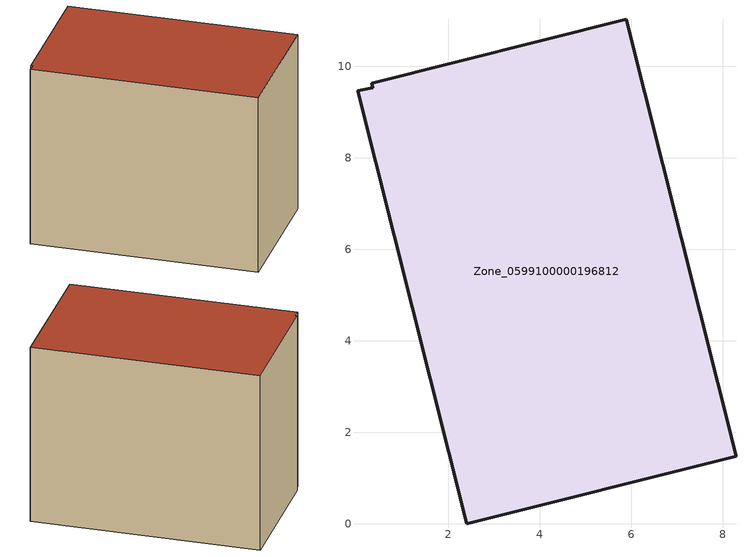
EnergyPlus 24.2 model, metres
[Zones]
Zone_0599100000196812
 floor ground (C_G): 8.29,1.48 2.41,0 0.02,9.46 0.36,9.53 0.34,9.62 5.89,11.03 z0
 wall outside (C_F): 8.29,1.48 5.89,11.03 0.34,9.62 0.36,9.53 0.02,9.46 2.41,0 8.29,1.48 z0:8.04
 roof outside (C_R): 2.41,0 8.29,1.48 5.89,11.03 0.34,9.62 0.36,9.53 0.02,9.46 z8.04
[BUILDING]
Pand.0599100000196812: North Axis=0; Terrain=City; Loads Convergence Tolerance Value=0.04; Temperature Convergence Tolerance Value=0.4; Solar Distribution=FullExterior; Maximum Number of Warmup Days=25; Minimum Number of Warmup Days=1
[Site:Location]
Rotterdam.The.Hague.AP_ZH_NLD Design_Conditions: Latitude=51.96; Longitude=4.45; Time Zone=1; Elevation=-4.5
[SITE:GROUNDTEMPERATURE:BUILDINGSURFACE]
18, 18, 18, 18, 18, 18, 18, 18, 18, 18, 18, 18
[MATERIAL] Thermal Absorptance=0.9; Solar Absorptance=0.7; Visible Absorptance=0.7
Name | Roughness | Thickness | Conductivity | Density | Specific Heat
G.TI.1965-1974 | MediumSmooth | 0.15 | 0.882353 | 540 | 1210
F.TI.1965-1974 | Rough | 0.3 | 0.697674 | 1920 | 840
R.TI.1965-1974 | MediumRough | 0.2 | 0.232558 | 1500 | 1000
[CONSTRUCTION]
C_G: G.TI.1965-1974
C_F: F.TI.1965-1974
C_R: R.TI.1965-1974
[ZONE]
Zone_0599100000196812: Type=1; Multiplier=1; Ceiling Height=Autocalculate; Volume=Autocalculate; Floor Area=autocalculate; Part of Total Floor Area=Yes
[ZONEINFILTRATION:DESIGNFLOWRATE]
Infil_Zone_0599100000196812: Zone or ZoneList or Space or SpaceList=Zone_0599100000196812; Schedule=AlwaysOn; Design Flow Rate Calculation Method=Flow/Area; Flow Rate per Floor Area=0.003; Constant Term Coefficient=1; Temperature Term Coefficient=0; Velocity Term Coefficient=0; Velocity Squared Term Coefficient=0
[HVACTEMPLATE:ZONE:IDEALLOADSAIRSYSTEM]
Zone_0599100000196812: Maximum Heating Supply Air Temperature=50; Minimum Cooling Supply Air Temperature=13; Maximum Heating Supply Air Humidity Ratio=0.0156; Minimum Cooling Supply Air Humidity Ratio=0.0077; Heating Limit=NoLimit; Cooling Limit=NoLimit; Dehumidification Control Type=ConstantSensibleHeatRatio; Cooling Sensible Heat Ratio=0.7; Dehumidification Setpoint=60; Humidification Control Type=None; Humidification Setpoint=30; Outdoor Air Method=None; Outdoor Air Flow Rate per Person=0.00944; Outdoor Air Flow Rate per Zone Floor Area=0; Outdoor Air Flow Rate per Zone=0; Demand Controlled Ventilation Type=None; Outdoor Air Economizer Type=NoEconomizer; Heat Recovery Type=None; Sensible Heat Recovery Effectiveness=0.7; Latent Heat Recovery Effectiveness=0.65
[ZONECONTROL:THERMOSTAT]
ThermostatControl_Zone_0599100000196812: Zone or ZoneList=Zone_0599100000196812; Control Type Schedule=DualSetpointControlType; Control 1=Thermostat_Zone_0599100000196812; Temperature Difference Between Cutout And Setpoint=0
[THERMOSTATSETPOINT:DUALSETPOINT]
Thermostat_Zone_0599100000196812: Heating Setpoint Temperature Schedule=HeatingSetpoint_Zone_0599100000196812; Cooling Setpoint Temperature Schedule=CoolingSetpoint_Zone_0599100000196812
[SCHEDULE:COMPACT]
HeatingSetpoint_Zone_0599100000196812: Through: 12/31, For: AllDays, Until: 24:00, 21
CoolingSetpoint_Zone_0599100000196812: Through: 12/31, For: AllDays, Until: 24:00, 24
DualSetpointControlType: Through: 12/31, For: AllDays, Until: 24:00, 4
AlwaysOn: Through: 12/31, For: AllDays, Until: 24:00, 1
